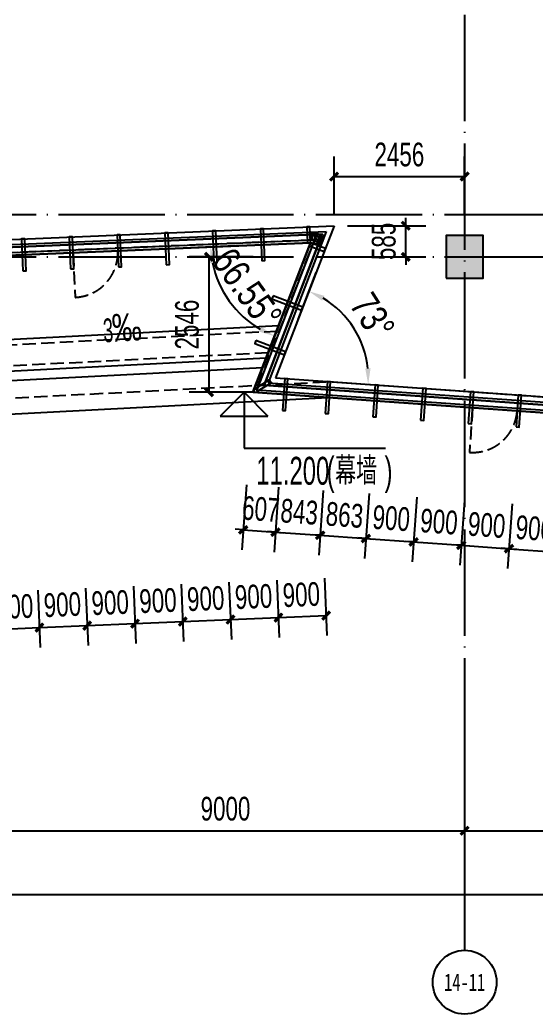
# Model space of a CAD drawing. Extents: x -409435 to 356702, y -107829 to 330904.
# Drawn here: x 78031 to 87726, y 163955 to 182659 of the extents above; entities that cross this region are included whole.
import ezdxf
from ezdxf.enums import TextEntityAlignment as Align
from ezdxf.xclip import XClip

# ---------------------------------------------------------------- set-up
doc = ezdxf.new("R2010")
doc.units = 0
doc.header["$LTSCALE"] = 1000
doc.header["$MEASUREMENT"] = 0
doc.header["$XCLIPFRAME"] = 0
for name, pattern in [('104-14# 核心筒$0$DOTE', [2.42, 2, -0.2, 0.02, -0.2]), ('14#楼幕墙$0$DASH', [0.35, 0.25, -0.1]), ('X-104 14#平面$0$$0$DASH', [0.35, 0.25, -0.1]), ('X-104 14#平面$0$DASH', [0.35, 0.25, -0.1])]:
    doc.linetypes.add(name, pattern=pattern)
for name, color, linetype in [('01-标注_尺寸', 124, 'Continuous'), ('01-标注_符号', 200, 'Continuous'), ('02-TEXT_标注', 130, 'Continuous'), ('104-14# 核心筒$0$01-标注_轴线坐标', 132, 'Continuous'), ('104-14# 核心筒$0$A-C_玻璃幕墙', 140, 'Continuous'), ('104-14# 核心筒$0$A_AXIS-轴线', 36, '104-14# 核心筒$0$DOTE'), ('104-14# 核心筒$0$A_STR-砼柱', 51, 'Continuous'), ('104-14# 核心筒$0$AXIS_TEXT', 7, 'Continuous'), ('14#楼幕墙$0$A-C_玻璃幕墙', 140, 'Continuous'), ('14#楼幕墙$0$A-C_窗', 140, 'Continuous'), ('AXIS_TEXT', 7, 'Continuous'), ('PUB_HATCH', 8, 'Continuous'), ('X-104 14#平面$0$01-标注_尺寸', 124, 'Continuous'), ('X-104 14#平面$0$01-标注_标高', 200, 'Continuous'), ('X-104 14#平面$0$02-TEXT_标注', 130, 'Continuous'), ('X-104 14#平面$0$A-C_玻璃幕墙', 140, 'Continuous'), ('X-104 14#平面$0$A-O_屋面', 201, 'Continuous'), ('X-104 14#平面$0$A-O_散水', 134, 'Continuous'), ('X-104 14#平面$0$A-TECH_结构', 21, 'Continuous')]:
    doc.layers.add(name, color=color, linetype=linetype)
doc.layers.add('X-104 14#平面$0$000套内', color=226, linetype='Continuous', lineweight=30, plot=False)
doc.styles.add('104-14# 核心筒$0$_TCH_AXIS', font='STXIHEI_0.TTF', dxfattribs={"width": 0.8})
doc.styles.add('104-14# 核心筒$0$_TCH_DIM_T3', font='ros.shx', dxfattribs={"width": 0.705882, "bigfont": 'jd.shx'})
doc.styles.add('_TCH_DIM', font='ros.shx', dxfattribs={"width": 0.8, "height": 2, "bigfont": 'jd.shx'})
doc.styles.add('_TCH_DIM_T3', font='ros.shx', dxfattribs={"width": 0.705882, "bigfont": 'jd.shx'})
doc.styles.add('COMPLEX', font='COMPLEX')
doc.styles.add('X-104 14#平面$0$_TCH_DIM', font='ros.shx', dxfattribs={"width": 0.8, "bigfont": 'jd.shx'})
doc.styles.add('X-104 14#平面$0$_TCH_DIM_T3', font='ros.shx', dxfattribs={"width": 0.8, "bigfont": 'jd.shx'})
doc.dimstyles.new('104-14# 核心筒$0$_TCH_ARCH&&150', dxfattribs={"dimtxt": 446.25, "dimasz": 150, "dimexe": 375, "dimexo": 450, "dimgap": 189.375, "dimtad": 1, "dimdec": 0, "dimzin": 0, "dimdsep": 46, "dimtxsty": '104-14# 核心筒$0$_TCH_DIM_T3', "dimblk": '104-14# 核心筒$0$_ArchTick', "dimcen": 0.09, "dimclrt": 7, "dimazin": 2, "dimtfac": 1, "dimtdec": 0, "dimtix": 1, "dimtmove": 2, "dimatfit": 3, "dimfxl": 0, "dimtolj": 1, "dimtzin": 0, "dimarcsym": 0})
doc.dimstyles.new('_TCH_ARCH&&150', dxfattribs={"dimtxt": 446.25, "dimasz": 150, "dimexe": 375, "dimexo": 450, "dimgap": 189.375, "dimtad": 1, "dimdec": 0, "dimzin": 0, "dimdsep": 46, "dimtxsty": '_TCH_DIM_T3', "dimblk": 'ARCHTICK', "dimcen": 0.09, "dimclrt": 7, "dimazin": 2, "dimtfac": 1, "dimtdec": 0, "dimtix": 1, "dimtmove": 2, "dimatfit": 3, "dimfxl": 0, "dimtolj": 1, "dimtzin": 0, "dimarcsym": 0})
doc.dimstyles.new('X-104 14#平面$0$_TCH_ARROW&&150', dxfattribs={"dimtxt": 525, "dimasz": 300, "dimexe": 375, "dimexo": 450, "dimgap": 150, "dimtad": 1, "dimdec": 0, "dimzin": 0, "dimdsep": 46, "dimtxsty": 'X-104 14#平面$0$_TCH_DIM_T3', "dimcen": 0.09, "dimclrt": 7, "dimazin": 2, "dimtfac": 1, "dimtdec": 0, "dimtix": 1, "dimtmove": 2, "dimatfit": 3, "dimfxl": 0, "dimtolj": 1, "dimtzin": 0, "dimarcsym": 0})

# ---------------------------------------------------------------- blocks, each defined once
blk = doc.blocks.new('14#楼幕墙$0$A$C103B1A8E')
blk.add_lwpolyline([(0, 0), (60, 0), (60, 600), (0, 600)], close=True)
blk = doc.blocks.new('14#楼幕墙$0$A$C678332E3')
blk.add_lwpolyline([(0, 0), (60, 0), (60, 300), (0, 300)], close=True)
blk = doc.blocks.new('14#楼幕墙$0$A$C140B3602')
for name, p, rotation in [('14#楼幕墙$0$A$C103B1A8E', (63446, -2264), 1.399614201771549), ('14#楼幕墙$0$A$C103B1A8E', (64345, -2242), 1.399614201771549), ('14#楼幕墙$0$A$C103B1A8E', (65245, -2220), 1.399614201771549), ('14#楼幕墙$0$A$C678332E3', (66108, -1899), 1.399614202344581), ('14#楼幕墙$0$A$C103B1A8E', (60746, -2330), 1.399614201771549), ('14#楼幕墙$0$A$C103B1A8E', (61646, -2308), 1.399614201771549), ('14#楼幕墙$0$A$C103B1A8E', (62546, -2286), 1.399614201771549), ('14#楼幕墙$0$A$C678332E3', (66167, -1897), 247.9518973651221), ('14#楼幕墙$0$A$C103B1A8E', (65445, -2882), 247.9518973651955), ('14#楼幕墙$0$A$C103B1A8E', (65107, -3716), 247.9518973651955), ('14#楼幕墙$0$A$C678332E3', (65092, -4621), 301.451897365084), ('14#楼幕墙$0$A$C103B1A8E', (65585, -5040), 354.9518973651422), ('14#楼幕墙$0$A$C103B1A8E', (66388, -5111), 354.9518973651422), ('14#楼幕墙$0$A$C103B1A8E', (67284, -5190), 354.9518973651422), ('14#楼幕墙$0$A$C103B1A8E', (68181, -5269), 354.9518973651422), ('14#楼幕墙$0$A$C103B1A8E', (69077, -5348), 354.9518973651422), ('14#楼幕墙$0$A$C103B1A8E', (69974, -5428), 354.9518973651422)]:
    blk.add_blockref(name, p, dxfattribs=dict(rotation=rotation))
blk = doc.blocks.new('14#楼幕墙$0$A$C2CD63A88')
at = {"linetype": '14#楼幕墙$0$DASH'}
blk.add_lwpolyline([(0, 670), (0, -170)], dxfattribs=at)
blk.add_arc((0, 670), 840, 270, 0, dxfattribs=at)
blk = doc.blocks.new('14#楼幕墙$0$$LinePat$岩棉板')
at = {"color": 0}
for p, q in [((0, -17), (12, -67)), ((12, -67), (24, -17))]:
    blk.add_line(p, q, dxfattribs=at)
for centre, start, end in [((12, -17), 0, 180), ((0, -67), 270, 0), ((24, -67), 180, 270)]:
    blk.add_arc(centre, 12, start, end, dxfattribs=at)
at = {"layer": 'Defpoints'}
blk.add_point((0, 0.1), dxfattribs=at)
at = {"layer": 'Defpoints', "color": 0}
blk.add_point((24, -84), dxfattribs=at)
blk = doc.blocks.new('14#楼幕墙')
at = {"layer": '14#楼幕墙$0$A-C_玻璃幕墙'}
for p, q in [((75364, 178425), (83944, 178785)), ((75429, 178328), (83796, 178678)), ((83796, 178678), (82701, 175834)), ((83944, 178785), (82843, 175924)), ((75435, 178178), (83574, 178519)), ((76276, 178163), (83500, 178466)), ((83500, 178466), (82418, 175654)), ((83574, 178519), (82488, 175699)), ((82701, 175834), (108961, 173976)), ((82843, 175924), (108911, 174079)), ((82418, 175654), (109062, 173768)), ((82488, 175699), (109037, 173820))]:
    blk.add_line(p, q, dxfattribs=at)
blk.add_lwpolyline([(120742, 216995), (99427, 222925), (92266, 197155), (62308, 195791), (62738, 196820), (22065, 195795), (17309, 179208), (53491, 179840), (52927, 177185), (83500, 178466), (82418, 175654), (109062, 173768), (119297, 188914), (117563, 189300)], close=True, dxfattribs=at)
at = {"color": 8, "yscale": 1.782568518697715, "zscale": 1.782568518697715}
for p, xscale, rotation in [((83491, 178665), 2.259321195596114, 2.62324478428187), ((83546, 178668), 2.259321195596114, 2.62324478428187), ((83750, 178560), -1.850584345847714, 248.9518973650802), ((83686, 178394), -1.850584345847714, 248.9518973650802), ((83702, 178436), -1.850584345847714, 248.9518973650802), ((83718, 178477), -1.850584345847714, 248.9518973650802), ((83734, 178518), -1.850584345847714, 248.9518973650802)]:
    blk.add_blockref('14#楼幕墙$0$$LinePat$岩棉板', p, dxfattribs=dict(at, xscale=xscale, rotation=rotation))
at = {"layer": '14#楼幕墙$0$A-C_玻璃幕墙', "rotation": 1.000000000000248}
blk.add_blockref('14#楼幕墙$0$A$C140B3602', (17309, 179208), dxfattribs=at)
at = {"layer": '14#楼幕墙$0$A-C_窗'}
for p, rotation in [((79062, 177609), 2.399614202265723), ((86503, 174693), 355.9518973650807)]:
    blk.add_blockref('14#楼幕墙$0$A$C2CD63A88', p, dxfattribs=dict(at, rotation=rotation))
blk = doc.blocks.new('_FZH')
blk.add_lwpolyline([(-0.5, -0.5), (0.5, -0.5), (0.5, 0.5), (-0.5, 0.5)], close=True)
at = {"layer": 'PUB_HATCH'}
blk.add_solid([(-0.5, -0.5), (0.5, -0.5), (-0.5, 0.5), (0.5, 0.5)], dxfattribs=at)
blk = doc.blocks.new('104-14# 核心筒$0$_ArchTick')
at = {"color": 0, "linetype": 'ByBlock', "const_width": 0.4}
blk.add_lwpolyline([(-0.5, -0.5), (0.5, 0.5)], dxfattribs=at)
blk = doc.blocks.new('*D2773')
at = {"layer": '104-14# 核心筒$0$01-标注_轴线坐标', "color": 0, "lineweight": -2, "transparency": 16777216}
for p, q in [((77400, 169205), (77400, 167030)), ((86400, 169205), (86400, 167030)), ((77400, 167405), (86400, 167405))]:
    blk.add_line(p, q, dxfattribs=at)
at = {"layer": 'Defpoints', "color": 0, "transparency": 16777216}
for p in [(77400, 169655), (86400, 169655), (86400, 167405)]:
    blk.add_point(p, dxfattribs=at)
at = {"layer": '104-14# 核心筒$0$01-标注_轴线坐标', "color": 0, "lineweight": -2, "transparency": 16777216, "xscale": 150, "yscale": 150, "zscale": 150, "rotation": 180}
blk.add_blockref('104-14# 核心筒$0$_ArchTick', (77400, 167405), dxfattribs=at)
at = {"layer": '104-14# 核心筒$0$01-标注_轴线坐标', "color": 0, "lineweight": -2, "transparency": 16777216, "xscale": 150, "yscale": 150, "zscale": 150}
blk.add_blockref('104-14# 核心筒$0$_ArchTick', (86400, 167405), dxfattribs=at)
at = {"layer": '104-14# 核心筒$0$01-标注_轴线坐标', "color": 7, "transparency": 16777216, "insert": (81900, 167817), "char_height": 446.2, "attachment_point": 5, "style": '104-14# 核心筒$0$_TCH_DIM_T3'}
blk.add_mtext('\\A1;9000', dxfattribs=at)
blk = doc.blocks.new('*D2774')
at = {"layer": '104-14# 核心筒$0$01-标注_轴线坐标', "color": 0, "lineweight": -2, "transparency": 16777216}
for p, q in [((86400, 169205), (86400, 167030)), ((95400, 169205), (95400, 167030)), ((86400, 167405), (95400, 167405))]:
    blk.add_line(p, q, dxfattribs=at)
at = {"layer": 'Defpoints', "color": 0, "transparency": 16777216}
for p in [(86400, 169655), (95400, 169655), (95400, 167405)]:
    blk.add_point(p, dxfattribs=at)
at = {"layer": '104-14# 核心筒$0$01-标注_轴线坐标', "color": 0, "lineweight": -2, "transparency": 16777216, "xscale": 150, "yscale": 150, "zscale": 150, "rotation": 180}
blk.add_blockref('104-14# 核心筒$0$_ArchTick', (86400, 167405), dxfattribs=at)
at = {"layer": '104-14# 核心筒$0$01-标注_轴线坐标', "color": 0, "lineweight": -2, "transparency": 16777216, "xscale": 150, "yscale": 150, "zscale": 150}
blk.add_blockref('104-14# 核心筒$0$_ArchTick', (95400, 167405), dxfattribs=at)
at = {"layer": '104-14# 核心筒$0$01-标注_轴线坐标', "color": 7, "transparency": 16777216, "insert": (90900, 167817), "char_height": 446.2, "attachment_point": 5, "style": '104-14# 核心筒$0$_TCH_DIM_T3'}
blk.add_mtext('\\A1;9000', dxfattribs=at)
blk = doc.blocks.new('_AXISO')
blk.add_circle((0, 0), 0.5)
at = {"layer": 'AXIS_TEXT', "style": 'COMPLEX', "width": 1.041667}
blk.add_attdef('A', text='', height=0.56, dxfattribs=at).set_placement((-0.25, -0.28), (0.25, -0.28), align=Align.FIT)
blk = doc.blocks.new('*D2872')
at = {"layer": '104-14# 核心筒$0$01-标注_轴线坐标', "color": 0, "lineweight": -2, "transparency": 16777216}
for p, q in [((-6010, 169205), (-6010, 165830)), ((120742, 169205), (120742, 165830)), ((-6010, 166205), (120742, 166205))]:
    blk.add_line(p, q, dxfattribs=at)
at = {"layer": 'Defpoints', "color": 0, "transparency": 16777216}
for p in [(-6010, 169655), (120742, 169655), (120742, 166205)]:
    blk.add_point(p, dxfattribs=at)
at = {"layer": '104-14# 核心筒$0$01-标注_轴线坐标', "color": 0, "lineweight": -2, "transparency": 16777216, "xscale": 150, "yscale": 150, "zscale": 150, "rotation": 180}
blk.add_blockref('104-14# 核心筒$0$_ArchTick', (-6010, 166205), dxfattribs=at)
at = {"layer": '104-14# 核心筒$0$01-标注_轴线坐标', "color": 0, "lineweight": -2, "transparency": 16777216, "xscale": 150, "yscale": 150, "zscale": 150}
blk.add_blockref('104-14# 核心筒$0$_ArchTick', (120742, 166205), dxfattribs=at)
at = {"layer": '104-14# 核心筒$0$01-标注_轴线坐标', "color": 7, "transparency": 16777216, "insert": (57366, 166617), "char_height": 446.2, "attachment_point": 5, "style": '104-14# 核心筒$0$_TCH_DIM_T3'}
blk.add_mtext('\\A1;126752', dxfattribs=at)
blk = doc.blocks.new('*D2627')
at = {"layer": 'Defpoints', "color": 0, "transparency": 16777216}
for p in [(83103, 176600), (84481, 176530), (82843, 175924), (83566, 175873)]:
    blk.add_point(p, dxfattribs=at)
at = {"layer": 'X-104 14#平面$0$01-标注_尺寸', "color": 0, "lineweight": -2, "transparency": 16777216}
for p, q in [((83265, 177020), (83605, 177904)), ((84015, 175841), (84959, 175775))]:
    blk.add_line(p, q, dxfattribs=at)
blk.add_arc((82843, 175924), 1746, 5.809, 59.0948, dxfattribs=at)
at = {"layer": 'X-104 14#平面$0$01-标注_尺寸', "color": 0, "transparency": 16777216}
for points in [[(83718, 177377), (83762, 177467), (83470, 177554)], [(84630, 176102), (84530, 176100), (84585, 175801)]]:
    blk.add_solid(points, dxfattribs=at)
at = {"layer": 'X-104 14#平面$0$01-标注_尺寸', "color": 7, "transparency": 16777216, "insert": (84665, 177082), "char_height": 525, "attachment_point": 5, "rotation": 302.4519, "style": 'X-104 14#平面$0$_TCH_DIM_T3'}
blk.add_mtext('\\A1;73°', dxfattribs=at)
blk = doc.blocks.new('*D2628')
at = {"layer": 'Defpoints', "color": 0, "transparency": 16777216}
for p in [(83500, 178466), (82674, 178431), (83203, 177694), (81788, 177683)]:
    blk.add_point(p, dxfattribs=at)
at = {"layer": 'X-104 14#平面$0$01-标注_尺寸', "color": 0, "lineweight": -2, "transparency": 16777216}
for p, q in [((82224, 178412), (81244, 178371)), ((83041, 177274), (82689, 176359))]:
    blk.add_line(p, q, dxfattribs=at)
blk.add_arc((83500, 178466), 1882, 191.5404, 239.8111, dxfattribs=at)
at = {"layer": 'X-104 14#平面$0$01-标注_尺寸', "color": 0, "transparency": 16777216}
for points in [[(81606, 178083), (81705, 178095), (81619, 178387)], [(82575, 176884), (82532, 176794), (82824, 176709)]]:
    blk.add_solid(points, dxfattribs=at)
at = {"layer": 'X-104 14#平面$0$01-标注_尺寸', "color": 7, "transparency": 16777216, "insert": (82306, 177609), "char_height": 525, "attachment_point": 5, "rotation": 305.6758, "style": 'X-104 14#平面$0$_TCH_DIM_T3'}
blk.add_mtext('\\A1;66.55°', dxfattribs=at)
blk = doc.blocks.new('_ArchTick')
at = {"color": 0, "linetype": 'ByBlock', "const_width": 0.4}
blk.add_lwpolyline([(-0.5, -0.5), (0.5, 0.5)], dxfattribs=at)
blk = doc.blocks.new('*D820')
at = {"layer": '01-标注_尺寸', "color": 0, "lineweight": -2, "transparency": 16777216}
for p, q in [((83944, 179004), (83944, 180086)), ((86400, 179004), (86400, 180086)), ((83944, 179711), (86400, 179711))]:
    blk.add_line(p, q, dxfattribs=at)
at = {"layer": 'Defpoints', "color": 0, "transparency": 16777216}
for p in [(86400, 179711), (83944, 178554), (86400, 178554)]:
    blk.add_point(p, dxfattribs=at)
at = {"layer": '01-标注_尺寸', "color": 0, "lineweight": -2, "transparency": 16777216, "xscale": 150, "yscale": 150, "zscale": 150, "rotation": 180}
blk.add_blockref('_ArchTick', (83944, 179711), dxfattribs=at)
at = {"layer": '01-标注_尺寸', "color": 0, "lineweight": -2, "transparency": 16777216, "xscale": 150, "yscale": 150, "zscale": 150}
blk.add_blockref('_ArchTick', (86400, 179711), dxfattribs=at)
at = {"layer": '01-标注_尺寸', "color": 7, "transparency": 16777216, "insert": (85172, 180124), "char_height": 446.2, "attachment_point": 5, "style": '_TCH_DIM_T3'}
blk.add_mtext('\\A1;2456', dxfattribs=at)
blk = doc.blocks.new('*D821')
at = {"layer": '01-标注_尺寸', "color": 0, "lineweight": -2, "transparency": 16777216}
for p, q in [((85292, 178785), (85292, 178935)), ((84196, 178785), (85667, 178785)), ((85292, 178200), (85292, 178785)), ((84196, 178200), (85667, 178200)), ((85292, 178200), (85292, 178050))]:
    blk.add_line(p, q, dxfattribs=at)
at = {"layer": 'Defpoints', "color": 0, "transparency": 16777216}
for p in [(83746, 178785), (85292, 178785), (83746, 178200)]:
    blk.add_point(p, dxfattribs=at)
at = {"layer": '01-标注_尺寸', "color": 0, "lineweight": -2, "transparency": 16777216, "xscale": 150, "yscale": 150, "zscale": 150}
for p, rotation in [((85292, 178785), 270), ((85292, 178200), 90)]:
    blk.add_blockref('_ArchTick', p, dxfattribs=dict(at, rotation=rotation))
at = {"layer": '01-标注_尺寸', "color": 7, "transparency": 16777216, "insert": (84880, 178492), "char_height": 446.2, "attachment_point": 5, "rotation": 90, "style": '_TCH_DIM_T3'}
blk.add_mtext('\\A1;585', dxfattribs=at)
blk = doc.blocks.new('*D822')
at = {"layer": '01-标注_尺寸', "color": 0, "lineweight": -2, "transparency": 16777216}
for p, q in [((82418, 178200), (81215, 178200)), ((81590, 175654), (81590, 178200)), ((82418, 175654), (81215, 175654))]:
    blk.add_line(p, q, dxfattribs=at)
at = {"layer": 'Defpoints', "color": 0, "transparency": 16777216}
for p in [(81590, 178200), (82868, 178200), (82868, 175654)]:
    blk.add_point(p, dxfattribs=at)
at = {"layer": '01-标注_尺寸', "color": 0, "lineweight": -2, "transparency": 16777216, "xscale": 150, "yscale": 150, "zscale": 150}
for p, rotation in [((81590, 178200), 90), ((81590, 175654), 270)]:
    blk.add_blockref('_ArchTick', p, dxfattribs=dict(at, rotation=rotation))
at = {"layer": '01-标注_尺寸', "color": 7, "transparency": 16777216, "insert": (81178, 176927), "char_height": 446.2, "attachment_point": 5, "rotation": 90, "style": '_TCH_DIM_T3'}
blk.add_mtext('\\A1;2546', dxfattribs=at)
blk = doc.blocks.new('*D1556')
at = {"layer": '01-标注_尺寸', "color": 0, "lineweight": -2, "transparency": 16777216}
for p, q in [((78369, 171929), (78414, 170851)), ((77470, 171891), (77515, 170813)), ((77499, 171188), (78398, 171226))]:
    blk.add_line(p, q, dxfattribs=at)
at = {"layer": 'Defpoints', "color": 0, "transparency": 16777216}
for p in [(77451, 172341), (78350, 172379), (78398, 171226)]:
    blk.add_point(p, dxfattribs=at)
at = {"layer": '01-标注_尺寸', "color": 0, "lineweight": -2, "transparency": 16777216, "xscale": 150, "yscale": 150, "zscale": 150}
for p, rotation in [((78398, 171226), 2.399614202225739), ((77499, 171188), 182.3996142022257)]:
    blk.add_blockref('_ArchTick', p, dxfattribs=dict(at, rotation=rotation))
at = {"layer": '01-标注_尺寸', "color": 7, "transparency": 16777216, "insert": (77932, 171619), "char_height": 446.2, "attachment_point": 5, "rotation": 2.3996, "style": '_TCH_DIM_T3'}
blk.add_mtext('\\A1;900', dxfattribs=at)
blk = doc.blocks.new('*D1557')
at = {"layer": '01-标注_尺寸', "color": 0, "lineweight": -2, "transparency": 16777216}
for p, q in [((78369, 171929), (78414, 170851)), ((79268, 171967), (79313, 170889)), ((78398, 171226), (79298, 171263))]:
    blk.add_line(p, q, dxfattribs=at)
at = {"layer": 'Defpoints', "color": 0, "transparency": 16777216}
for p in [(78350, 172379), (79249, 172416), (79298, 171263)]:
    blk.add_point(p, dxfattribs=at)
at = {"layer": '01-标注_尺寸', "color": 0, "lineweight": -2, "transparency": 16777216, "xscale": 150, "yscale": 150, "zscale": 150}
for p, rotation in [((78398, 171226), 182.3996142022251), ((79298, 171263), 2.399614202225115)]:
    blk.add_blockref('_ArchTick', p, dxfattribs=dict(at, rotation=rotation))
at = {"layer": '01-标注_尺寸', "color": 7, "transparency": 16777216, "insert": (78831, 171657), "char_height": 446.2, "attachment_point": 5, "rotation": 2.3996, "style": '_TCH_DIM_T3'}
blk.add_mtext('\\A1;900', dxfattribs=at)
blk = doc.blocks.new('*D1558')
at = {"layer": '01-标注_尺寸', "color": 0, "lineweight": -2, "transparency": 16777216}
for p, q in [((79268, 171967), (79313, 170889)), ((80167, 172004), (80213, 170927)), ((79298, 171263), (80197, 171301))]:
    blk.add_line(p, q, dxfattribs=at)
at = {"layer": 'Defpoints', "color": 0, "transparency": 16777216}
for p in [(80149, 172454), (79249, 172416), (80197, 171301)]:
    blk.add_point(p, dxfattribs=at)
at = {"layer": '01-标注_尺寸', "color": 0, "lineweight": -2, "transparency": 16777216, "xscale": 150, "yscale": 150, "zscale": 150}
for p, rotation in [((79298, 171263), 182.3996142022239), ((80197, 171301), 2.399614202223894)]:
    blk.add_blockref('_ArchTick', p, dxfattribs=dict(at, rotation=rotation))
at = {"layer": '01-标注_尺寸', "color": 7, "transparency": 16777216, "insert": (79730, 171694), "char_height": 446.2, "attachment_point": 5, "rotation": 2.3996, "style": '_TCH_DIM_T3'}
blk.add_mtext('\\A1;900', dxfattribs=at)
blk = doc.blocks.new('*D1559')
at = {"layer": '01-标注_尺寸', "color": 0, "lineweight": -2, "transparency": 16777216}
for p, q in [((80167, 172004), (80213, 170927)), ((81067, 172042), (81112, 170964)), ((80197, 171301), (81096, 171339))]:
    blk.add_line(p, q, dxfattribs=at)
at = {"layer": 'Defpoints', "color": 0, "transparency": 16777216}
for p in [(80149, 172454), (81048, 172492), (81096, 171339)]:
    blk.add_point(p, dxfattribs=at)
at = {"layer": '01-标注_尺寸', "color": 0, "lineweight": -2, "transparency": 16777216, "xscale": 150, "yscale": 150, "zscale": 150}
for p, rotation in [((80197, 171301), 182.3996142022256), ((81096, 171339), 2.399614202225586)]:
    blk.add_blockref('_ArchTick', p, dxfattribs=dict(at, rotation=rotation))
at = {"layer": '01-标注_尺寸', "color": 7, "transparency": 16777216, "insert": (80629, 171732), "char_height": 446.2, "attachment_point": 5, "rotation": 2.3996, "style": '_TCH_DIM_T3'}
blk.add_mtext('\\A1;900', dxfattribs=at)
blk = doc.blocks.new('*D1560')
at = {"layer": '01-标注_尺寸', "color": 0, "lineweight": -2, "transparency": 16777216}
for p, q in [((81966, 172080), (82011, 171002)), ((81067, 172042), (81112, 170964)), ((81096, 171339), (81995, 171377))]:
    blk.add_line(p, q, dxfattribs=at)
at = {"layer": 'Defpoints', "color": 0, "transparency": 16777216}
for p in [(81048, 172492), (81947, 172529), (81995, 171377)]:
    blk.add_point(p, dxfattribs=at)
at = {"layer": '01-标注_尺寸', "color": 0, "lineweight": -2, "transparency": 16777216, "xscale": 150, "yscale": 150, "zscale": 150}
for p, rotation in [((81096, 171339), 182.3996142022253), ((81995, 171377), 2.399614202225319)]:
    blk.add_blockref('_ArchTick', p, dxfattribs=dict(at, rotation=rotation))
at = {"layer": '01-标注_尺寸', "color": 7, "transparency": 16777216, "insert": (81528, 171770), "char_height": 446.2, "attachment_point": 5, "rotation": 2.3996, "style": '_TCH_DIM_T3'}
blk.add_mtext('\\A1;900', dxfattribs=at)
blk = doc.blocks.new('*D1561')
at = {"layer": '01-标注_尺寸', "color": 0, "lineweight": -2, "transparency": 16777216}
for p, q in [((81966, 172080), (82011, 171002)), ((82865, 172117), (82910, 171040)), ((81995, 171377), (82895, 171414))]:
    blk.add_line(p, q, dxfattribs=at)
at = {"layer": 'Defpoints', "color": 0, "transparency": 16777216}
for p in [(81947, 172529), (82846, 172567), (82895, 171414)]:
    blk.add_point(p, dxfattribs=at)
at = {"layer": '01-标注_尺寸', "color": 0, "lineweight": -2, "transparency": 16777216, "xscale": 150, "yscale": 150, "zscale": 150}
for p, rotation in [((82895, 171414), 2.399614202225039), ((81995, 171377), 182.399614202225)]:
    blk.add_blockref('_ArchTick', p, dxfattribs=dict(at, rotation=rotation))
at = {"layer": '01-标注_尺寸', "color": 7, "transparency": 16777216, "insert": (82428, 171808), "char_height": 446.2, "attachment_point": 5, "rotation": 2.3996, "style": '_TCH_DIM_T3'}
blk.add_mtext('\\A1;900', dxfattribs=at)
blk = doc.blocks.new('*D1562')
at = {"layer": '01-标注_尺寸', "color": 0, "lineweight": -2, "transparency": 16777216}
for p, q in [((82865, 172117), (82910, 171040)), ((83764, 172155), (83809, 171077)), ((82895, 171414), (83794, 171452))]:
    blk.add_line(p, q, dxfattribs=at)
at = {"layer": 'Defpoints', "color": 0, "transparency": 16777216}
for p in [(82846, 172567), (83745, 172605), (83794, 171452)]:
    blk.add_point(p, dxfattribs=at)
at = {"layer": '01-标注_尺寸', "color": 0, "lineweight": -2, "transparency": 16777216, "xscale": 150, "yscale": 150, "zscale": 150}
for p, rotation in [((82895, 171414), 182.3996142022251), ((83794, 171452), 2.399614202225115)]:
    blk.add_blockref('_ArchTick', p, dxfattribs=dict(at, rotation=rotation))
at = {"layer": '01-标注_尺寸', "color": 7, "transparency": 16777216, "insert": (83327, 171845), "char_height": 446.2, "attachment_point": 5, "rotation": 2.3996, "style": '_TCH_DIM_T3'}
blk.add_mtext('\\A1;900', dxfattribs=at)
blk = doc.blocks.new('*D1563')
at = {"layer": '01-标注_尺寸', "color": 0, "lineweight": -2, "transparency": 16777216}
for p, q in [((82294, 173910), (82208, 172691)), ((82900, 173867), (82813, 172648)), ((82234, 173065), (82085, 173076)), ((82234, 173065), (82840, 173022)), ((82840, 173022), (82989, 173012))]:
    blk.add_line(p, q, dxfattribs=at)
at = {"layer": 'Defpoints', "color": 0, "transparency": 16777216}
for p in [(82326, 174359), (82931, 174316), (82840, 173022)]:
    blk.add_point(p, dxfattribs=at)
at = {"layer": '01-标注_尺寸', "color": 0, "lineweight": -2, "transparency": 16777216, "xscale": 150, "yscale": 150, "zscale": 150}
for p, rotation in [((82234, 173065), 355.951897365081), ((82840, 173022), 175.951897365081)]:
    blk.add_blockref('_ArchTick', p, dxfattribs=dict(at, rotation=rotation))
at = {"layer": '01-标注_尺寸', "color": 7, "transparency": 16777216, "insert": (82566, 173455), "char_height": 446.2, "attachment_point": 5, "rotation": 355.9519, "style": '_TCH_DIM_T3'}
blk.add_mtext('\\A1;607', dxfattribs=at)
blk = doc.blocks.new('*D1564')
at = {"layer": '01-标注_尺寸', "color": 0, "lineweight": -2, "transparency": 16777216}
for p, q in [((82900, 173867), (82813, 172648)), ((83740, 173807), (83654, 172589)), ((82840, 173022), (82690, 173033)), ((82840, 173022), (83681, 172963)), ((83681, 172963), (83830, 172952))]:
    blk.add_line(p, q, dxfattribs=at)
at = {"layer": 'Defpoints', "color": 0, "transparency": 16777216}
for p in [(82931, 174316), (83772, 174256), (83681, 172963)]:
    blk.add_point(p, dxfattribs=at)
at = {"layer": '01-标注_尺寸', "color": 0, "lineweight": -2, "transparency": 16777216, "xscale": 150, "yscale": 150, "zscale": 150}
for p, rotation in [((82840, 173022), 355.9518973650797), ((83681, 172963), 175.9518973650797)]:
    blk.add_blockref('_ArchTick', p, dxfattribs=dict(at, rotation=rotation))
at = {"layer": '01-标注_尺寸', "color": 7, "transparency": 16777216, "insert": (83289, 173404), "char_height": 446.2, "attachment_point": 5, "rotation": 355.9519, "style": '_TCH_DIM_T3'}
blk.add_mtext('\\A1;843', dxfattribs=at)
blk = doc.blocks.new('*D1565')
at = {"layer": '01-标注_尺寸', "color": 0, "lineweight": -2, "transparency": 16777216}
for p, q in [((83740, 173807), (83654, 172589)), ((84602, 173746), (84515, 172528)), ((83681, 172963), (83531, 172973)), ((83681, 172963), (84542, 172902)), ((84542, 172902), (84691, 172891))]:
    blk.add_line(p, q, dxfattribs=at)
at = {"layer": 'Defpoints', "color": 0, "transparency": 16777216}
for p in [(83772, 174256), (84633, 174195), (84542, 172902)]:
    blk.add_point(p, dxfattribs=at)
at = {"layer": '01-标注_尺寸', "color": 0, "lineweight": -2, "transparency": 16777216, "xscale": 150, "yscale": 150, "zscale": 150}
for p, rotation in [((83681, 172963), 355.9518973650817), ((84542, 172902), 175.9518973650817)]:
    blk.add_blockref('_ArchTick', p, dxfattribs=dict(at, rotation=rotation))
at = {"layer": '01-标注_尺寸', "color": 7, "transparency": 16777216, "insert": (84140, 173344), "char_height": 446.2, "attachment_point": 5, "rotation": 355.9519, "style": '_TCH_DIM_T3'}
blk.add_mtext('\\A1;863', dxfattribs=at)
blk = doc.blocks.new('*D1566')
at = {"layer": '01-标注_尺寸', "color": 0, "lineweight": -2, "transparency": 16777216}
for p, q in [((84602, 173746), (84515, 172528)), ((85499, 173683), (85413, 172464)), ((84542, 172902), (84392, 172912)), ((84542, 172902), (85440, 172838)), ((85440, 172838), (85589, 172828))]:
    blk.add_line(p, q, dxfattribs=at)
at = {"layer": 'Defpoints', "color": 0, "transparency": 16777216}
for p in [(84633, 174195), (85531, 174132), (85440, 172838)]:
    blk.add_point(p, dxfattribs=at)
at = {"layer": '01-标注_尺寸', "color": 0, "lineweight": -2, "transparency": 16777216, "xscale": 150, "yscale": 150, "zscale": 150}
for p, rotation in [((84542, 172902), 355.9518973650797), ((85440, 172838), 175.9518973650798)]:
    blk.add_blockref('_ArchTick', p, dxfattribs=dict(at, rotation=rotation))
at = {"layer": '01-标注_尺寸', "color": 7, "transparency": 16777216, "insert": (85020, 173282), "char_height": 446.2, "attachment_point": 5, "rotation": 355.9519, "style": '_TCH_DIM_T3'}
blk.add_mtext('\\A1;900', dxfattribs=at)
blk = doc.blocks.new('*D1567')
at = {"layer": '01-标注_尺寸', "color": 0, "lineweight": -2, "transparency": 16777216}
for p, q in [((85499, 173683), (85413, 172464)), ((86397, 173619), (86311, 172401)), ((85440, 172838), (85290, 172849)), ((85440, 172838), (86337, 172775)), ((86337, 172775), (86487, 172764))]:
    blk.add_line(p, q, dxfattribs=at)
at = {"layer": 'Defpoints', "color": 0, "transparency": 16777216}
for p in [(85531, 174132), (86429, 174068), (86337, 172775)]:
    blk.add_point(p, dxfattribs=at)
at = {"layer": '01-标注_尺寸', "color": 0, "lineweight": -2, "transparency": 16777216, "xscale": 150, "yscale": 150, "zscale": 150}
for p, rotation in [((85440, 172838), 355.9518973650808), ((86337, 172775), 175.9518973650808)]:
    blk.add_blockref('_ArchTick', p, dxfattribs=dict(at, rotation=rotation))
at = {"layer": '01-标注_尺寸', "color": 7, "transparency": 16777216, "insert": (85918, 173218), "char_height": 446.2, "attachment_point": 5, "rotation": 355.9519, "style": '_TCH_DIM_T3'}
blk.add_mtext('\\A1;900', dxfattribs=at)
blk = doc.blocks.new('*D1568')
at = {"layer": '01-标注_尺寸', "color": 0, "lineweight": -2, "transparency": 16777216}
for p, q in [((86397, 173619), (86311, 172401)), ((87295, 173556), (87209, 172337)), ((86337, 172775), (86188, 172785)), ((86337, 172775), (87235, 172711)), ((87235, 172711), (87385, 172701))]:
    blk.add_line(p, q, dxfattribs=at)
at = {"layer": 'Defpoints', "color": 0, "transparency": 16777216}
for p in [(86429, 174068), (87327, 174005), (87235, 172711)]:
    blk.add_point(p, dxfattribs=at)
at = {"layer": '01-标注_尺寸', "color": 0, "lineweight": -2, "transparency": 16777216, "xscale": 150, "yscale": 150, "zscale": 150}
for p, rotation in [((86337, 172775), 355.9518973650821), ((87235, 172711), 175.9518973650821)]:
    blk.add_blockref('_ArchTick', p, dxfattribs=dict(at, rotation=rotation))
at = {"layer": '01-标注_尺寸', "color": 7, "transparency": 16777216, "insert": (86815, 173154), "char_height": 446.2, "attachment_point": 5, "rotation": 355.9519, "style": '_TCH_DIM_T3'}
blk.add_mtext('\\A1;900', dxfattribs=at)
blk = doc.blocks.new('*D1569')
at = {"layer": '01-标注_尺寸', "color": 0, "lineweight": -2, "transparency": 16777216}
for p, q in [((87295, 173556), (87209, 172337)), ((88193, 173492), (88106, 172274)), ((87235, 172711), (87085, 172722)), ((87235, 172711), (88133, 172648)), ((88133, 172648), (88282, 172637))]:
    blk.add_line(p, q, dxfattribs=at)
at = {"layer": 'Defpoints', "color": 0, "transparency": 16777216}
for p in [(87327, 174005), (88224, 173941), (88133, 172648)]:
    blk.add_point(p, dxfattribs=at)
at = {"layer": '01-标注_尺寸', "color": 0, "lineweight": -2, "transparency": 16777216, "xscale": 150, "yscale": 150, "zscale": 150}
for p, rotation in [((87235, 172711), 355.9518973650805), ((88133, 172648), 175.9518973650806)]:
    blk.add_blockref('_ArchTick', p, dxfattribs=dict(at, rotation=rotation))
at = {"layer": '01-标注_尺寸', "color": 7, "transparency": 16777216, "insert": (87713, 173091), "char_height": 446.2, "attachment_point": 5, "rotation": 355.9519, "style": '_TCH_DIM_T3'}
blk.add_mtext('\\A1;900', dxfattribs=at)
blk = doc.blocks.new('104-14# 核心筒')
at = {"layer": '104-14# 核心筒$0$01-标注_轴线坐标'}
blk.add_line((86400, 169654.9), (86400, 165154.9), dxfattribs=at)
at = {"layer": '104-14# 核心筒$0$A-C_玻璃幕墙'}
blk.add_lwpolyline([(82417.6, 175653.6), (83499.8, 178465.9), (52926.6, 177184.7), (53491, 179839.8), (17309.3, 179208.2), (22065.4, 195794.6), (62738.3, 196820), (62307.5, 195791.2), (92265.6, 197155.1), (99426.9, 222925), (120741.8, 216994.6), (117562.9, 189300.5), (119297.3, 188914.5), (109062.3, 173767.9), (82417.6, 175653.6)], dxfattribs=at)
at = {"layer": '104-14# 核心筒$0$A_AXIS-轴线'}
for p, q in [((86400, 228733.6), (86400, 169654.9)), ((59400, 179000), (120259.9, 179000)), ((59400, 178200), (120259.9, 178200))]:
    blk.add_line(p, q, dxfattribs=at)
at = {"layer": '104-14# 核心筒$0$01-标注_轴线坐标'}
ref = blk.add_blockref('_AXISO', (86400, 164554.9), dxfattribs=dict(at, xscale=1200, yscale=1200, zscale=1200))
ref.add_attrib('A', '14-11', dxfattribs={"layer": '104-14# 核心筒$0$AXIS_TEXT', "height": 326.86, "style": '104-14# 核心筒$0$_TCH_AXIS', "width": 0.867563}).set_placement((86013.1, 164391.4), (86786.9, 164391.4), align=Align.FIT)
at = {"layer": '104-14# 核心筒$0$A_STR-砼柱', "xscale": 700, "yscale": 800, "zscale": 800}
blk.add_blockref('_FZH', (86400, 178200), dxfattribs=at)
at = {"layer": '104-14# 核心筒$0$01-标注_轴线坐标'}
for p1, p2, distance, picture, middle in [((-6009.8, 169654.9), (120741.8, 169654.9), -3450, '*D2872', (57366, 166617.4)), ((77400, 169654.9), (86400, 169654.9), -2250, '*D2773', (81900, 167817.4)), ((86400, 169654.9), (95400, 169654.9), -2250, '*D2774', (90900, 167817.4))]:
    dim = blk.add_aligned_dim(p1=p1, p2=p2, distance=distance, dimstyle='104-14# 核心筒$0$_TCH_ARCH&&150', dxfattribs=at)
    dim.commit()
    dim.dimension.update_dxf_attribs({"geometry": picture, "text_midpoint": middle})
blk = doc.blocks.new('X-104 14#平面')
at = {"layer": 'X-104 14#平面$0$000套内'}
blk.add_lwpolyline([(84300, 196642.3), (84300, 186000), (92650, 186000), (92650, 186150), (114074.1, 186150), (115950, 188926.2), (115950, 189200), (117249.4, 189200), (117398.5, 189183.4), (119049.6, 188815.9), (108986.5, 173923.7), (82630.4, 175788.9), (83721.9, 178625.3), (59650, 177616.6), (59650, 196592.1), (62510.5, 196664.2), (62077.6, 195630.6)], close=True, dxfattribs=at)
at = {"layer": 'X-104 14#平面$0$01-标注_标高'}
for p, q in [((82248.8, 175653), (81798.8, 175203)), ((82248.8, 175653), (82698.8, 175203)), ((82248.8, 175653), (82248.8, 174603)), ((81798.8, 175203), (82698.8, 175203)), ((82248.8, 174603), (84908.3, 174603))]:
    blk.add_line(p, q, dxfattribs=at)
at = {"layer": 'X-104 14#平面$0$A-C_玻璃幕墙'}
blk.add_lwpolyline([(82417.6, 175653.6), (83499.8, 178465.9), (52926.6, 177184.7), (53491, 179839.8), (17309.3, 179208.2), (22065.4, 195794.6), (62738.3, 196820), (62307.5, 195791.2), (92265.6, 197155.1), (99426.9, 222925), (120741.8, 216994.6), (117562.9, 189300.5), (119297.3, 188914.5), (109062.3, 173767.9), (82417.6, 175653.6)], dxfattribs=at)
at = {"layer": 'X-104 14#平面$0$A-O_屋面', "ltscale": 5}
for p, q in [((82417.6, 175653.6), (82467.7, 175783.9)), ((83828.3, 175553.8), (82417.6, 175653.6)), ((39845.1, 173283.6), (83828.3, 175553.8))]:
    blk.add_line(p, q, dxfattribs=at)
blk.add_lwpolyline([(82593.5, 176110.9), (40577.8, 173942.2), (40909.8, 176027.4), (-5236.8, 174012.6), (-2256.1, 188036.1)], dxfattribs=at)
at = {"layer": 'X-104 14#平面$0$A-O_散水'}
blk.add_lwpolyline([(-5012.4, 174202.6), (-2140.5, 187714.1), (6281.8, 185923.8), (9040, 198900), (22435.7, 198900), (15786.4, 175711.3), (41830.4, 176848.4), (41499.5, 174770.9), (82900.2, 176907.7), (82664.3, 176294.7), (40790.5, 174133.5), (41122.2, 176216.9)], close=True, dxfattribs=at)
at = {"layer": 'X-104 14#平面$0$A-O_散水', "linetype": 'X-104 14#平面$0$DASH'}
blk.add_lwpolyline([(-4887.8, 174308.1), (-2063.5, 187595.5), (6358.8, 185805.2), (9121, 198800), (22303, 198800), (15652, 175605.3), (41712.4, 176743.1), (41381.4, 174664.6), (82860.9, 176805.6), (82703.6, 176396.9), (40908.7, 174239.7), (41240.3, 176322.1)], close=True, dxfattribs=at)
at = {"layer": 'X-104 14#平面$0$A-TECH_结构', "linetype": 'X-104 14#平面$0$$0$DASH'}
blk.add_lwpolyline([(108910.7, 174079.4), (118802, 188717.3), (117234.1, 189066.3), (120414.6, 216774.3), (99635.6, 222555.6), (95312.9, 207000.2), (89162.1, 208711.5), (77269.5, 199400), (8635.1, 199400), (5919.8, 186625.4), (-2502.5, 188415.7), (-5635.8, 173674.9), (40532.1, 175690.6), (40199.6, 173602.3), (83848.5, 175853.1)], close=True, dxfattribs=at)
blk.add_lwpolyline([(82521.6, 175784.7), (83573.8, 178519), (52988.9, 177237.3), (53553, 179890.9), (17376, 179259.4), (22103.3, 195745.6), (62662.4, 196768.1), (62230.9, 195737.7), (92304.1, 197106.8), (95072, 207067.2)], dxfattribs=at)
ref = blk.add_blockref('104-14# 核心筒', (0, 0))
XClip(ref).set_block_clipping_path([(-38664.3623821461, -25500), (139216.5485069363, 330900)])
blk.add_blockref('14#楼幕墙', (0, 0))
at = {"layer": 'X-104 14#平面$0$02-TEXT_标注', "style": 'X-104 14#平面$0$_TCH_DIM'}
for s, height, width, p in [('11.200', 525, 0.64, (82479, 173914.2)), ('(', 525, 0.64, (83805.2, 173914.2)), ('幕墙', 520.93, 0.8, (83962, 173914.2)), (')', 525, 0.64, (84893.1, 173914.2))]:
    blk.add_text(s, height=height, dxfattribs=dict(at, width=width)).set_placement(p)
at = {"layer": 'X-104 14#平面$0$01-标注_尺寸'}
dim = blk.add_angular_dim_3p(base=(81788, 177682.7), center=(83499.8, 178465.9), p1=(82673.6, 178431.3), p2=(83202.8, 177694.1), dimstyle='X-104 14#平面$0$_TCH_ARROW&&150', override={"dimgap": 0}, dxfattribs=at)
dim.commit()
dim.dimension.update_dxf_attribs({"geometry": '*D2628', "text_midpoint": (82305.7, 177608.6), "dimtype": 165, "text_rotation": 305.67576})
dim = blk.add_angular_dim_3p(base=(84480.8, 176529.5), center=(82843.2, 175924.2), p1=(83565.7, 175873.1), p2=(83103.3, 176600.3), dimstyle='X-104 14#平面$0$_TCH_ARROW&&150', dxfattribs=at)
dim.commit()
dim.dimension.update_dxf_attribs({"geometry": '*D2627', "text_midpoint": (84664.5, 177082.4)})

msp = doc.modelspace()

# ---------------------------------------------------------------- linework, layer by layer
at = {"layer": '01-标注_符号'}
msp.add_lwpolyline([(80345.8, 176474.7, 0, 0, 0), (79827.3, 176446, 120, 0, 0), (79378, 176421.1, 0, 0, 0)], format="xyseb", dxfattribs=at)

# ---------------------------------------------------------------- block references
msp.add_blockref('X-104 14#平面', (0, 0))

# ---------------------------------------------------------------- texts
at = {"layer": '02-TEXT_标注', "style": '_TCH_DIM'}
for s, height, width, p in [('‰', 520.9, 0.8, (79777.8, 176601)), ('3', 446.2, 0.564706, (79610, 176591.7))]:
    msp.add_text(s, height=height, rotation=3.16883, dxfattribs=dict(at, width=width)).set_placement(p)

# ---------------------------------------------------------------- dimensions: what is measured, and where the dimension line sits
at = {"layer": '01-标注_尺寸'}
for p1, p2, distance, picture, middle in [((83944, 178553.6), (86400, 178553.6), 1157.7, '*D820', (85172, 180123.8)), ((83745.7, 178200), (83745.7, 178784.8), -1546.8, '*D821', (84880, 178492.4)), ((82867.6, 175653.6), (82867.6, 178200), 1277.1, '*D822', (81178, 176926.8)), ((82325.9, 174358.6), (82931.4, 174315.8), -1296.7, '*D1563', (82566.2, 173455.2)), ((82931.4, 174315.8), (83772.2, 174256.2), -1296.7, '*D1564', (83289.4, 173404)), ((83772.2, 174256.2), (84633.4, 174195.3), -1296.7, '*D1565', (84140.4, 173343.8)), ((84633.4, 174195.3), (85531.1, 174131.8), -1296.7, '*D1566', (85019.8, 173281.5)), ((85531.1, 174131.8), (86428.9, 174068.2), -1296.7, '*D1567', (85917.6, 173218)), ((86428.9, 174068.2), (87326.7, 174004.7), -1296.7, '*D1568', (86815.4, 173154.5)), ((87326.7, 174004.7), (88224.4, 173941.2), -1296.7, '*D1569', (87713.1, 173090.9))]:
    dim = msp.add_aligned_dim(p1=p1, p2=p2, distance=distance, dimstyle='_TCH_ARCH&&150', dxfattribs=at)
    dim.commit()
    dim.dimension.update_dxf_attribs({"geometry": picture, "text_midpoint": middle})
for base, p1, p2, picture, middle in [((80196.9, 171301.2), (79249.4, 172416.3), (80148.6, 172454), '*D1558', (79730, 171694.5)), ((81096.1, 171338.9), (80148.6, 172454), (81047.8, 172491.7), '*D1559', (80629.2, 171732.2)), ((81995.3, 171376.5), (81047.8, 172491.7), (81947, 172529.3), '*D1560', (81528.4, 171769.8)), ((82894.5, 171414.2), (81947, 172529.3), (82846.2, 172567), '*D1561', (82427.6, 171807.5)), ((83793.7, 171451.9), (82846.2, 172567), (83745.4, 172604.7), '*D1562', (83326.8, 171845.2)), ((78398.5, 171225.8), (77450.9, 172340.9), (78350.1, 172378.6), '*D1556', (77931.6, 171619.1)), ((79297.7, 171263.5), (78350.1, 172378.6), (79249.4, 172416.3), '*D1557', (78830.8, 171656.8))]:
    dim = msp.add_linear_dim(base=base, p1=p1, p2=p2, angle=2.39961, dimstyle='_TCH_ARCH&&150', override={"dimgap": 0}, dxfattribs=at)
    dim.commit()
    dim.dimension.update_dxf_attribs({"geometry": picture, "text_midpoint": middle, "dimtype": 161, "text_rotation": 2.39961})

doc.saveas('drawing.dxf')
